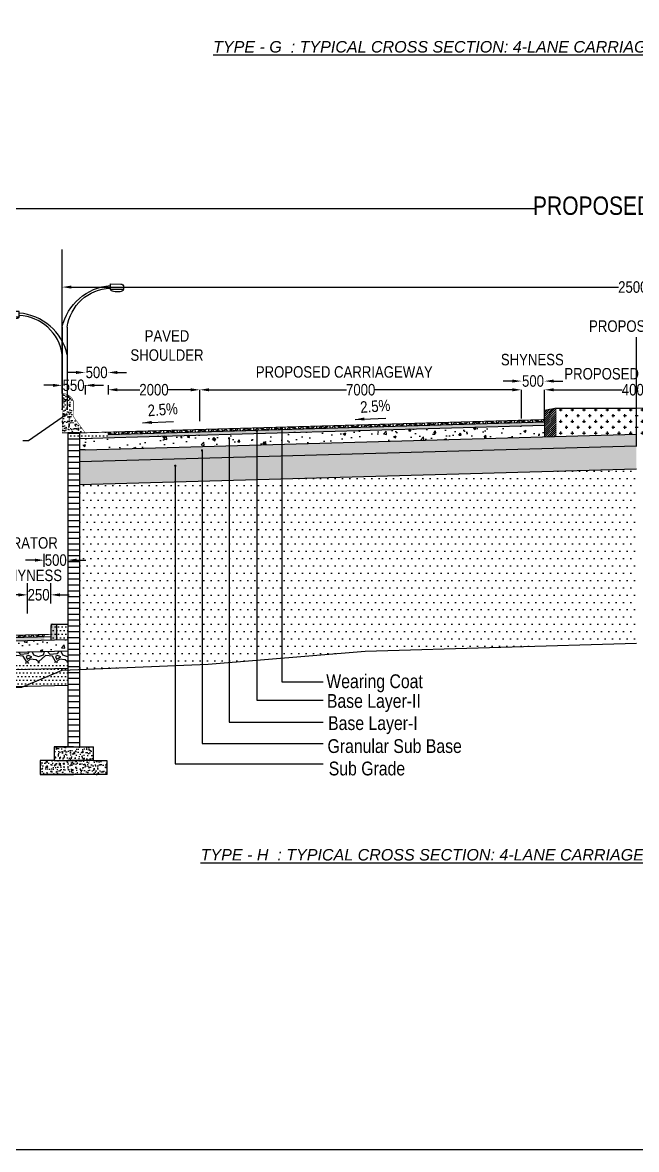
# Model space of a CAD drawing. Header units: millimetres. Extents: x 207528 to 778454, y -364692 to 101323.
# Drawn here: x 395534 to 408892, y -51367 to -26840 of the extents above; entities that cross this region are included whole.
import ezdxf

# ---------------------------------------------------------------- set-up
doc = ezdxf.new("R2010")
doc.units = ezdxf.units.MM
doc.linetypes.add('CENTER2', pattern=[28.575, 19.05, -3.175, 3.175, -3.175])
doc.linetypes.add('DASHED2', pattern=[0.375, 0.25, -0.125])
for name, color, linetype in [('Dim', 253, 'Continuous'), ('Dimension', 253, 'Continuous'), ('hatch', 253, 'Continuous'), ('NGL', 7, 'DASHED2')]:
    doc.layers.add(name, color=color, linetype=linetype)
doc.styles.add('DIM', font='ARIALN.TTF', dxfattribs={"height": 250})
doc.styles.get("Standard").update_dxf_attribs({"font": 'arial.ttf'})
doc.styles.add('STRIP PLAN STYLE', font='ARIALN.TTF')
doc.dimstyles.new('DIM', dxfattribs={"dimtxt": 250, "dimasz": 200, "dimexe": 0.18, "dimexo": 0.0625, "dimgap": 0.09, "dimtad": 0, "dimtih": 1, "dimtoh": 1, "dimdec": 0, "dimzin": 0, "dimdsep": 46, "dimtxsty": 'DIM', "dimcen": 0.09, "dimclrd": 256, "dimclrt": 7, "dimadec": 0, "dimazin": 0, "dimtfac": 1, "dimtdec": 0, "dimtofl": 0, "dimtmove": 0, "dimatfit": 3, "dimfxl": 1, "dimtolj": 1, "dimtzin": 0, "dimarcsym": 0})
doc.dimstyles.new('new', dxfattribs={"dimtxt": 150, "dimasz": 150, "dimexe": 100, "dimexo": 0.1, "dimgap": 0.09, "dimtad": 0, "dimtih": 1, "dimtoh": 1, "dimdec": 0, "dimzin": 0, "dimdsep": 46, "dimtxsty": 'DIM', "dimcen": 0.09, "dimclrd": 256, "dimclrt": 252, "dimadec": 0, "dimazin": 0, "dimtfac": 1, "dimtdec": 0, "dimtofl": 0, "dimtmove": 0, "dimatfit": 3, "dimfxl": 1, "dimtolj": 1, "dimtzin": 0, "dimlwd": -1, "dimarcsym": 0})
pattern_1 = [(0, (333043.27, 42455.75), (127, 127), [63.5, -190.5]), (90, (333075.02, 42424), (-127, 127), [63.5, -190.5])]
pattern_2 = [(0, (333043.27, -21627.63), (39.6875, 79.375), [0, -79.375])]

# ---------------------------------------------------------------- blocks, each defined once
blk = doc.blocks.new('*D325')
at = {"layer": 'Defpoints', "color": 0, "transparency": 16777216}
for p in [(399391, -34833), (399391, -35519), (406391, -35459)]:
    blk.add_point(p, dxfattribs=at)
at = {"layer": 'Dim', "color": 0, "lineweight": -2, "transparency": 16777216}
for p, q in [((399391, -35519), (399391, -34833)), ((406391, -35459), (406391, -34833))]:
    blk.add_line(p, q, dxfattribs=at)
at = {"layer": 'Dim', "lineweight": -2, "transparency": 16777216}
for p, q in [((399591, -34833), (402586, -34833)), ((406191, -34833), (403196, -34833))]:
    blk.add_line(p, q, dxfattribs=at)
at = {"layer": 'Dim', "transparency": 16777216}
for points in [[(399591, -34800), (399591, -34867), (399391, -34833)], [(406191, -34800), (406191, -34867), (406391, -34833)]]:
    blk.add_solid(points, dxfattribs=at)
at = {"layer": 'Dim', "color": 7, "transparency": 16777216, "insert": (402891, -34833), "char_height": 250, "attachment_point": 5, "style": 'DIM'}
blk.add_mtext('\\A1;7000', dxfattribs=at)
blk = doc.blocks.new('*D326')
at = {"layer": 'Defpoints', "color": 0, "transparency": 16777216}
for p in [(397397, -34832), (397397, -34832), (399391, -34833)]:
    blk.add_point(p, dxfattribs=at)
at = {"layer": 'Dim', "color": 0, "lineweight": -2, "transparency": 16777216}
for p, q in [((397397, -34833), (397397, -34833)), ((399391, -34834), (399391, -34834))]:
    blk.add_line(p, q, dxfattribs=at)
at = {"layer": 'Dim', "lineweight": -2, "transparency": 16777216}
for p, q in [((397597, -34833), (398086, -34833)), ((399191, -34833), (398702, -34833))]:
    blk.add_line(p, q, dxfattribs=at)
at = {"layer": 'Dim', "transparency": 16777216}
for points in [[(397597, -34799), (397597, -34866), (397397, -34832)], [(399191, -34800), (399191, -34867), (399391, -34833)]]:
    blk.add_solid(points, dxfattribs=at)
at = {"layer": 'Dim', "color": 7, "transparency": 16777216, "insert": (398394, -34833), "char_height": 250, "attachment_point": 5, "style": 'DIM'}
blk.add_mtext('\\A1;2000', dxfattribs=at)
blk = doc.blocks.new('*D327')
at = {"layer": 'Defpoints', "color": 0, "transparency": 16777216}
for p in [(396395, -34736), (396395, -34833), (396895, -34833)]:
    blk.add_point(p, dxfattribs=at)
at = {"layer": 'Dim', "lineweight": -2, "transparency": 16777216}
for p, q in [((396195, -34736), (395995, -34736)), ((397095, -34736), (397295, -34736))]:
    blk.add_line(p, q, dxfattribs=at)
at = {"layer": 'Dim', "color": 0, "lineweight": -2, "transparency": 16777216}
for p, q in [((396395, -34738), (396395, -34736)), ((396895, -34738), (396895, -34736))]:
    blk.add_line(p, q, dxfattribs=at)
at = {"layer": 'Dim', "transparency": 16777216}
for points in [[(396195, -34703), (396195, -34770), (396395, -34736)], [(397095, -34703), (397095, -34770), (396895, -34736)]]:
    blk.add_solid(points, dxfattribs=at)
at = {"layer": 'Dim', "color": 7, "transparency": 16777216, "insert": (396645, -34736), "char_height": 250, "attachment_point": 5, "style": 'DIM'}
blk.add_mtext('\\A1;550', dxfattribs=at)
blk = doc.blocks.new('*D328')
at = {"layer": 'Defpoints', "color": 0, "transparency": 16777216}
for p in [(406891, -34643), (406391, -34833), (406891, -34833)]:
    blk.add_point(p, dxfattribs=at)
at = {"layer": 'Dim', "lineweight": -2, "transparency": 16777216}
for p, q in [((406191, -34643), (405991, -34643)), ((407091, -34643), (407291, -34643))]:
    blk.add_line(p, q, dxfattribs=at)
at = {"layer": 'Dim', "color": 0, "lineweight": -2, "transparency": 16777216}
for p, q in [((406391, -34644), (406391, -34643)), ((406891, -34644), (406891, -34643))]:
    blk.add_line(p, q, dxfattribs=at)
at = {"layer": 'Dim', "transparency": 16777216}
for points in [[(406191, -34610), (406191, -34677), (406391, -34643)], [(407091, -34610), (407091, -34677), (406891, -34643)]]:
    blk.add_solid(points, dxfattribs=at)
at = {"layer": 'Dim', "color": 7, "transparency": 16777216, "insert": (406641, -34643), "char_height": 250, "attachment_point": 5, "style": 'DIM'}
blk.add_mtext('\\A1;500', dxfattribs=at)
blk = doc.blocks.new('*D333')
at = {"layer": 'Defpoints', "color": 0, "transparency": 16777216}
for p in [(396895, -34456), (396895, -34730), (397397, -34730)]:
    blk.add_point(p, dxfattribs=at)
at = {"layer": 'Dim', "lineweight": -2, "transparency": 16777216}
for p, q in [((396695, -34456), (396495, -34456)), ((397597, -34456), (397797, -34456))]:
    blk.add_line(p, q, dxfattribs=at)
at = {"layer": 'Dim', "color": 0, "lineweight": -2, "transparency": 16777216}
for p, q in [((396895, -34458), (396895, -34456)), ((397397, -34458), (397397, -34456))]:
    blk.add_line(p, q, dxfattribs=at)
at = {"layer": 'Dim', "transparency": 16777216}
for points in [[(396695, -34423), (396695, -34490), (396895, -34456)], [(397597, -34423), (397597, -34490), (397397, -34456)]]:
    blk.add_solid(points, dxfattribs=at)
at = {"layer": 'Dim', "color": 7, "transparency": 16777216, "insert": (397146, -34456), "char_height": 250, "attachment_point": 5, "style": 'DIM'}
blk.add_mtext('\\A1;500', dxfattribs=at)
blk = doc.blocks.new('*D329')
at = {"layer": 'Defpoints', "color": 0, "transparency": 16777216}
for p in [(406891, -34833), (406891, -35269), (410892, -35269)]:
    blk.add_point(p, dxfattribs=at)
at = {"layer": 'Dim', "color": 0, "lineweight": -2, "transparency": 16777216}
for p, q in [((406891, -35269), (406891, -34833)), ((410892, -35269), (410892, -34833))]:
    blk.add_line(p, q, dxfattribs=at)
at = {"layer": 'Dim', "lineweight": -2, "transparency": 16777216}
for p, q in [((407091, -34833), (408582, -34833)), ((410692, -34833), (409202, -34833))]:
    blk.add_line(p, q, dxfattribs=at)
at = {"layer": 'Dim', "transparency": 16777216}
for points in [[(407091, -34800), (407091, -34867), (406891, -34833)], [(410692, -34800), (410692, -34867), (410892, -34833)]]:
    blk.add_solid(points, dxfattribs=at)
at = {"layer": 'Dim', "color": 7, "transparency": 16777216, "insert": (408892, -34833), "char_height": 250, "attachment_point": 5, "style": 'DIM'}
blk.add_mtext('\\A1;4000', dxfattribs=at)
blk = doc.blocks.new('*D323')
at = {"layer": 'Defpoints', "color": 0, "transparency": 16777216}
for p in [(396395, -32214), (421388, -32308), (421388, -32598)]:
    blk.add_point(p, dxfattribs=at)
at = {"layer": 'Dim', "color": 0, "lineweight": -2, "transparency": 16777216}
for p, q in [((396395, -32597), (396395, -32598)), ((421388, -32597), (421388, -32598))]:
    blk.add_line(p, q, dxfattribs=at)
at = {"layer": 'Dim', "lineweight": -2, "transparency": 16777216}
for p, q in [((396595, -32598), (408504, -32598)), ((421188, -32598), (409279, -32598))]:
    blk.add_line(p, q, dxfattribs=at)
at = {"layer": 'Dim', "transparency": 16777216}
for points in [[(396595, -32565), (396595, -32631), (396395, -32598)], [(421188, -32565), (421188, -32631), (421388, -32598)]]:
    blk.add_solid(points, dxfattribs=at)
at = {"layer": 'Dim', "color": 7, "transparency": 16777216, "insert": (408892, -32598), "char_height": 250, "attachment_point": 5, "style": 'DIM'}
blk.add_mtext('\\A1;25000', dxfattribs=at)
blk = doc.blocks.new('*D324')
at = {"layer": 'Defpoints', "color": 0, "transparency": 16777216}
for p in [(378892, -30254), (438892, -30202), (438892, -30886)]:
    blk.add_point(p, dxfattribs=at)
at = {"layer": 'Dim', "color": 0, "lineweight": -2, "transparency": 16777216}
for p, q in [((378892, -30254), (378892, -30886)), ((438892, -30202), (438892, -30886))]:
    blk.add_line(p, q, dxfattribs=at)
at = {"layer": 'Dim', "lineweight": -2, "transparency": 16777216}
for p, q in [((379092, -30886), (406670, -30886)), ((438692, -30886), (414016, -30886))]:
    blk.add_line(p, q, dxfattribs=at)
at = {"layer": 'Dim', "transparency": 16777216}
for points in [[(379092, -30852), (379092, -30919), (378892, -30886)], [(438692, -30852), (438692, -30919), (438892, -30886)]]:
    blk.add_solid(points, dxfattribs=at)
at = {"layer": 'Dim', "color": 7, "transparency": 16777216, "insert": (410343, -30886), "char_height": 400, "attachment_point": 5, "style": 'STRIP PLAN STYLE'}
blk.add_mtext('\\A1;PROPOSED RIGHT OF WAY (60m)', dxfattribs=at)
blk = doc.blocks.new('DDD')
for p, q in [((1867070, -106568), (1867071, -106627)), ((1867071, -106627), (1867359, -106625)), ((1867358, -106507), (1867129, -106509)), ((1867359, -106625), (1867358, -106507)), ((1868297, -107444), (1868295, -109214)), ((1868407, -107450), (1868407, -109214))]:
    blk.add_line(p, q)
for centre, major_axis, start_param, end_param in [((1867129, -106568), (41.7, 41.7), 0.793568, 2.364365), ((1867273, -107703), (-822, 822), 4.14637, 5.423964), ((1867323, -107580), (-343, 922), 4.488864, 5.890241)]:
    blk.add_ellipse(centre, major_axis=major_axis, ratio=1, start_param=start_param, end_param=end_param)
at = {"extrusion": (0, 0, -1)}
blk.add_ellipse((1867215, -106626), major_axis=(144, 1), ratio=0.331897, start_param=0, end_param=3.141593, dxfattribs=at)
blk = doc.blocks.new('DUAL LIGHT')
for p, q in [((1621822, -144545), (1621823, -144427)), ((1621823, -144427), (1622052, -144429)), ((1622110, -144547), (1621822, -144545)), ((1622110, -144488), (1622110, -144547)), ((1620774, -145370), (1620774, -146570)), ((1620884, -145364), (1620885, -146570))]:
    blk.add_line(p, q)
at = {"extrusion": (0, 0, -1)}
for centre, major_axis, start_param, end_param in [((1621908, -145623), (822, 822), 4.14637, 5.423964), ((1622052, -144487), (-41.7, 41.7), 0.793568, 2.364365), ((1621858, -145500), (343, 922), 4.488864, 5.890241)]:
    blk.add_ellipse(centre, major_axis=major_axis, ratio=1, start_param=start_param, end_param=end_param, dxfattribs=at)
blk.add_ellipse((1621966, -144546), major_axis=(-144, 1), ratio=0.331897, start_param=0, end_param=3.141593)
blk.add_blockref('DDD', (-247523, -37321))
blk = doc.blocks.new('*D338')
at = {"layer": 'Defpoints', "color": 0, "transparency": 16777216}
for p in [(396512, -38541), (396002, -38889), (396512, -38889)]:
    blk.add_point(p, dxfattribs=at)
at = {"layer": 'Dim', "lineweight": -2, "transparency": 16777216}
for p, q in [((395802, -38541), (395602, -38541)), ((396712, -38541), (396912, -38541))]:
    blk.add_line(p, q, dxfattribs=at)
at = {"layer": 'Dim', "color": 0, "lineweight": -2, "transparency": 16777216}
for p, q in [((396002, -38542), (396002, -38541)), ((396512, -38542), (396512, -38541))]:
    blk.add_line(p, q, dxfattribs=at)
at = {"layer": 'Dim', "transparency": 16777216}
for points in [[(395802, -38508), (395802, -38574), (396002, -38541)], [(396712, -38508), (396712, -38574), (396512, -38541)]]:
    blk.add_solid(points, dxfattribs=at)
at = {"layer": 'Dim', "color": 7, "transparency": 16777216, "insert": (396257, -38541), "char_height": 250, "attachment_point": 5, "style": 'DIM'}
blk.add_mtext('\\A1;500', dxfattribs=at)
blk = doc.blocks.new('*D339')
at = {"layer": 'Defpoints', "color": 0, "transparency": 16777216}
for p in [(389158, -39297), (389158, -39700), (395641, -39700)]:
    blk.add_point(p, dxfattribs=at)
at = {"layer": 'Dim', "color": 0, "lineweight": -2, "transparency": 16777216}
for p, q in [((389158, -39700), (389158, -39297)), ((395641, -39700), (395641, -39297))]:
    blk.add_line(p, q, dxfattribs=at)
at = {"layer": 'Dim', "lineweight": -2, "transparency": 16777216}
for p, q in [((389358, -39297), (392009, -39297)), ((395441, -39297), (392619, -39297))]:
    blk.add_line(p, q, dxfattribs=at)
at = {"layer": 'Dim', "transparency": 16777216}
for points in [[(389358, -39264), (389358, -39331), (389158, -39297)], [(395441, -39264), (395441, -39331), (395641, -39297)]]:
    blk.add_solid(points, dxfattribs=at)
at = {"layer": 'Dim', "color": 7, "transparency": 16777216, "insert": (392314, -39297), "char_height": 250, "attachment_point": 5, "style": 'DIM'}
blk.add_mtext('\\A1;7000', dxfattribs=at)
blk = doc.blocks.new('*D336')
at = {"layer": 'Defpoints', "color": 0, "transparency": 16777216}
for p in [(396149, -39296), (395639, -39613), (396149, -39613)]:
    blk.add_point(p, dxfattribs=at)
at = {"layer": 'Dim', "lineweight": -2, "transparency": 16777216}
for p, q in [((395439, -39296), (395239, -39296)), ((396349, -39296), (396549, -39296))]:
    blk.add_line(p, q, dxfattribs=at)
at = {"layer": 'Dim', "color": 0, "lineweight": -2, "transparency": 16777216}
for p, q in [((395639, -39297), (395639, -39296)), ((396149, -39297), (396149, -39296))]:
    blk.add_line(p, q, dxfattribs=at)
at = {"layer": 'Dim', "transparency": 16777216}
for points in [[(395439, -39263), (395439, -39329), (395639, -39296)], [(396349, -39263), (396349, -39329), (396149, -39296)]]:
    blk.add_solid(points, dxfattribs=at)
at = {"layer": 'Dim', "color": 7, "transparency": 16777216, "insert": (395884, -39296), "char_height": 250, "attachment_point": 5, "style": 'DIM'}
blk.add_mtext('\\A1;250', dxfattribs=at)

msp = doc.modelspace()

# ---------------------------------------------------------------- hatches: boundary and pattern name
h = msp.add_hatch()
h.set_pattern_fill('GOST_GLASS', color=41, scale=5)
h.set_pattern_definition([(45, (333043.27, -103130.488), (42.426407, -4e-15), [25, -35]), (45, (333053.876, -103130.488), (42.426407, -4e-15), [10, -50]), (45, (333043.27, -103119.88), (42.426407, -4e-15), [10, -50])])
h.paths.add_polyline_path([(406891.3, -35601.1), (406891.3, -35531.1), (397396.7, -35804.5), (397396.7, -35873.7)])
at = {"ltscale": 0.1}
h = msp.add_hatch(dxfattribs=at)
h.set_pattern_fill('LINE', color=256, scale=40, style=0)
h.set_pattern_definition([(0, (334543.27, 42455.75), (0, 127), [])])
h.paths.add_polyline_path([(396770.3, -35768.5), (396520.3, -35768.5), (396520.3, -41152.3), (396770.3, -41113.4)])
h.paths.add_polyline_path([(396770.3, -41113.4), (396520.3, -41152.3), (396520.3, -42602.9), (396770.3, -42602.9)])
h = msp.add_hatch(color=256)
h.dxf.hatch_style = 1
h.paths.add_polyline_path([(396146.7, -39986.5, -0.4142136), (396196.7, -39936.5), (396270, -39936.5), (396270, -40272.3), (396146.7, -40275.4)])
h = msp.add_hatch()
h.set_pattern_fill('GOST_GLASS', color=41, scale=5)
h.set_pattern_definition([(45, (294910.523, -53854.15), (42.426407, -4e-15), [25, -35]), (45, (294921.13, -53854.15), (42.426407, -4e-15), [10, -50]), (45, (294910.523, -53843.545), (42.426407, -4e-15), [10, -50])])
h.paths.add_polyline_path([(396011, -40208.7), (396011, -40278.8), (390431.9, -40418.2), (390185.5, -40398.6), (389787.4, -40364.3)])
h.paths.add_polyline_path([(388646.7, -40392.8), (389787.4, -40364.3), (390185.5, -40398.6), (390431.9, -40418.2), (388646.7, -40462.9)])
at = {"layer": 'Dim'}
h = msp.add_hatch(dxfattribs=at)
h.set_pattern_fill('AR-CONC', color=256)
h.set_pattern_definition([(50, (332543.14, 42418.25), (182.18467, -15.93909), [19.05, -209.55]), (355, (332543.14, 42418.25), (-35.24342, 191.05685), [15.24, -167.6406]), (100.45144, (332558.33, 42416.92), (146.94125, 175.11775), [16.19, -178.09024]), (46.1842, (332543.14, 42469.05), (271.07904, -42.04233), [28.575, -314.325]), (96.63556, (332565.73, 42465.55), (237.4041, 247.4261), [24.285, -267.1356]), (351.18415, (332543.14, 42469.05), (237.4041, 247.4261), [22.86, -251.4597]), (21, (332568.54, 42456.35), (151.6144, -102.2652), [19.05, -209.55]), (326, (332568.54, 42456.35), (61.80203, 184.18797), [15.24, -167.64]), (71.45144, (332581.18, 42447.83), (213.41642, 81.92277), [16.19, -178.08994]), (37.5, (332543.144, 42418.25), (3.088603, 84.55504), [0, -165.608, 0, -170.18, 0, -168.275]), (7.5, (332543.14, 42418.25), (66.81966, 100.180575), [0, -97.028, 0, -161.798, 0, -64.135]), (327.5, (332486.5, 42418.25), (135.590595, -5.728744), [0, -63.5, 0, -198.12, 0, -262.89]), (317.5, (332461.1, 42418.25), (148.12918, 25.42649), [0, -82.55, 0, -131.572, 0, -186.69])])
h.paths.add_polyline_path([(396638.2, -35070.1), (396631.6, -35056.4), (396612, -35024.3), (396595, -35002.9), (396570.5, -34978.7), (396530.7, -34950.1), (396497.8, -34933.9), (396465, -34923), (396426.7, -34915.9), (396395.3, -34914.4), (396395.3, -34972.4), (396395.3, -35768.5), (396896.6, -35756), (396637.8, -35412)])
h = msp.add_hatch(dxfattribs=at)
h.set_pattern_fill('ANSI31', color=256, scale=10)
h.set_pattern_definition([(45, (333043.27, 42455.753), (-22.45064, 22.45064), [])])
h.paths.add_polyline_path([(407141.3, -35481), (407141.2, -35231.1), (406891.3, -35280.7), (406891.3, -35481), (406891.3, -35851.2), (407141.3, -35845)])
h = msp.add_hatch(dxfattribs=at)
h.set_pattern_fill('AR-CONC', color=256, scale=3)
h.set_pattern_definition([(50, (333043.27, -21627.63), (546.554, -47.8173), [57.15, -628.65]), (355, (333043.27, -21627.6), (-105.7303, 573.1705), [45.72, -502.9218]), (100.45144, (333088.8, -21631.6), (440.8237, 525.3533), [48.57, -534.2707]), (46.1842, (333043.3, -21475.2), (813.237, -126.127), [85.725, -942.975]), (96.6356, (333111, -21485.7), (712.212, 742.278), [72.855, -801.407]), (351.1842, (333043.3, -21475.2), (712.212, 742.278), [68.58, -754.379]), (21, (333119.47, -21513.33), (454.8432, -306.7956), [57.15, -628.65]), (326, (333119.47, -21513.3), (185.406, 552.564), [45.72, -502.92]), (71.45144, (333157.37, -21538.9), (640.2493, 245.7683), [48.57, -534.27]), (37.5, (333043.27, -21627.63), (9.2658, 253.6651), [0, -496.824, 0, -510.54, 0, -504.825]), (7.5, (333043.27, -21627.63), (200.459, 300.5417), [0, -291.084, 0, -485.394, 0, -192.405]), (327.5, (332873.34, -21627.63), (406.7718, -17.18623), [0, -190.5, 0, -594.36, 0, -788.67]), (317.5, (332797.14, -21627.63), (444.3875, 76.2795), [0, -247.65, 0, -394.716, 0, -560.07])])
h.paths.add_polyline_path([(406891.3, -35601.1), (396770.3, -35891.7), (396770.3, -36027.6), (396770.3, -36138.6), (406891.3, -35851.2)])
h = msp.add_hatch(dxfattribs=at)
h.set_pattern_fill('AR-CONC', color=256, scale=3)
h.set_pattern_definition([(50, (294910.52, -53854.15), (546.554, -47.8173), [57.15, -628.65]), (355, (294910.5, -53854.15), (-105.7303, 573.1705), [45.72, -502.9218]), (100.45144, (294956.07, -53858.14), (440.8237, 525.3533), [48.57, -534.2707]), (46.1842, (294910.5, -53701.75), (813.237, -126.127), [85.725, -942.975]), (96.6356, (294978.3, -53712.3), (712.2124, 742.2784), [72.855, -801.407]), (351.18415, (294910.5, -53701.75), (712.2124, 742.2784), [68.58, -754.379]), (21, (294986.72, -53739.85), (454.8432, -306.7956), [57.15, -628.65]), (326, (294986.7, -53739.85), (185.406, 552.564), [45.72, -502.92]), (71.45144, (295024.6, -53765.4), (640.2493, 245.7683), [48.57, -534.2698]), (37.5, (294910.52, -53854.15), (9.2658, 253.6651), [0, -496.824, 0, -510.54, 0, -504.825]), (7.5, (294910.52, -53854.15), (200.459, 300.5417), [0, -291.084, 0, -485.394, 0, -192.405]), (327.5, (294740.6, -53854.15), (406.7718, -17.18623), [0, -190.5, 0, -594.36, 0, -788.67]), (317.5, (294664.4, -53854.15), (444.3875, 76.2795), [0, -247.65, 0, -394.716, 0, -560.07])])
h.paths.add_polyline_path([(389011, -40453.8), (390431.9, -40418.2), (391329.7, -40489.7), (392512.9, -40545.7), (394051.4, -40553.5), (395354.1, -40492.6), (396520.3, -40474.4), (396520.3, -40525.8), (389011, -40703.8)])
h.paths.add_polyline_path([(390431.9, -40418.2), (396011, -40278.8), (396520.3, -40266), (396520.3, -40474.4), (395354.1, -40492.6), (394051.4, -40553.5), (392512.9, -40545.7), (391329.7, -40489.7)])
at = {"layer": 'hatch'}
h = msp.add_hatch(dxfattribs=at)
h.set_pattern_fill('CROSS', color=61, scale=20)
h.set_pattern_definition(pattern_1)
h.paths.add_polyline_path([(408891.6, -35231), (407141.2, -35231.1), (407141.2, -35481.1), (407141.3, -35845), (408891.6, -35801.2)])
h = msp.add_hatch(dxfattribs=at)
h.set_pattern_fill('CROSS', color=61, scale=20)
h.set_pattern_definition(pattern_1)
h.paths.add_polyline_path([(408891.6, -35231), (410642.1, -35231.1), (410642.1, -35481.1), (410641.9, -35845), (408891.6, -35801.2)])
h = msp.add_hatch(dxfattribs=at)
h.set_pattern_fill('NET3', color=256, scale=30, angle=45)
h.set_pattern_definition([(45, (333043.27, -103130.49), (-67.35192, 67.35192), []), (105, (333043.27, -103130.49), (-92.004435, -24.65251), []), (165, (333043.27, -103130.49), (-24.65251, -92.004435), [])])
h.paths.add_polyline_path([(406891.3, -35531.1), (406891.3, -35481.1), (397396.7, -35754.5), (397396.7, -35804.5)])
h = msp.add_hatch(dxfattribs=at)
h.set_pattern_fill('DOTS', scale=50)
h.set_pattern_definition(pattern_2)
h.paths.add_polyline_path([(397396.7, -35754.5), (396520.5, -35768.5), (396520.3, -35774.6), (396520.3, -35903.3), (397397.3, -35873.7)])
h = msp.add_hatch(dxfattribs=at)
h.set_pattern_fill('GRAVEL', color=11, scale=25)
h.set_pattern_definition([(228.01279, (333500.47, -20992.626), (-5080, -5715), [85.4304, -8457.621]), (184.96974, (333443.32, -21056.126), (7619.999997, 635.000036), [146.601, -14513.5122]), (132.510447, (333297.27, -21068.826), (6350.000003, -6984.999998), [103.3704, -10233.6807]), (267.27369, (333049.62, -21227.576), (635.000001, 12700), [133.501, -13216.6094]), (292.833654, (333043.27, -21360.926), (-3175, 7620), [130.9084, -12959.952]), (357.27369, (333094.07, -21481.576), (-12700, 635.000001), [133.501, -13216.6094]), (37.69424, (333227.42, -21487.926), (-8254.9999996, -6350.0000005), [176.5484, -17478.279]), (72.25533, (333367.12, -21379.976), (4445.000001, 13969.9999996), [166.68, -16501.314]), (121.429566, (333417.92, -21221.226), (-5080.000001, 8255), [133.9532, -13261.3864]), (175.23636, (333348.07, -21106.926), (6985, -635), [152.9283, -7493.484]), (222.397438, (333195.67, -21094.226), (-7620, -6985), [197.7695, -19579.193]), (138.814075, (333678.27, -21233.926), (-4445, 3810), [67.501, -6682.6415]), (171.469234, (333627.47, -21189.476), (8255, -1269.999999), [128.4205, -12713.6597]), (225, (333500.47, -21170.43), (-9e-14, -635), [89.8023, -808.2233]), (203.19859, (333456.02, -21094.23), (3175, 1270), [48.3603, -4787.6556]), (291.80141, (333411.57, -21113.28), (-635, 1905), [68.3914, -3351.188]), (30.96376, (333436.97, -21176.78), (1905, 1270), [111.08, -3591.5745]), (161.56505, (333532.22, -21119.63), (1270, -635), [80.322, -1927.7245]), (16.38954, (333043.27, -21113.276), (6350, 1905), [112.522, -11139.7067]), (70.346176, (333151.22, -21081.526), (-2540, -6985), [94.3997, -9345.554]), (293.19859, (333532.22, -20992.63), (-1270, 3175), [96.72, -4739.296]), (343.61046, (333570.32, -21081.526), (-6350, 1905), [112.522, -11139.7067]), (339.44395, (333043.27, -21506.98), (-3175, 1270), [108.509, -5316.9336]), (294.77514, (333144.87, -21545.076), (-3175.000004, 6984.999998), [90.918, -9000.8983]), (66.80141, (333538.57, -21627.63), (1270, 3175), [96.72, -4739.296]), (17.354025, (333576.67, -21538.726), (-8255, -2540), [106.4457, -10538.094]), (69.44395, (333227.42, -21627.63), (-1270, -3175), [54.2544, -5371.188]), (101.30993, (333500.47, -21627.63), (-635, 2540), [32.3787, -3205.4987]), (165.96376, (333494.12, -21595.88), (1905, -635), [130.9084, -2487.2636]), (186.009006, (333367.12, -21564.126), (6350, 635), [121.3167, -12010.341]), (303.69007, (333436.97, -21233.93), (-635, 1270), [91.581, -2197.944]), (353.157227, (333487.77, -21310.126), (10795, -1269.9999994), [159.889, -15829.0023]), (60.9454, (333646.52, -21329.176), (-2540, -4445), [65.377, -6472.348]), (90, (333678.3, -21272), (-635, 635), [38.1, -596.9]), (120.25644, (333354.42, -21545.076), (2540, -4445), [88.2167, -8733.485]), (48.01279, (333309.97, -21468.876), (5080, 5715), [170.8607, -8372.1905]), (0, (333424.3, -21341.9), (635, 635), [165.1, -469.9]), (325.304846, (333589.37, -21341.876), (6350.000002, -4444.999997), [100.4024, -9939.829]), (254.0546, (333671.92, -21399.03), (-635, -2540), [92.4573, -4530.4125]), (207.645975, (333646.52, -21487.926), (-12065, -6349.999999), [150.5363, -14903.116]), (175.42608, (333513.17, -21557.776), (-8255, 635), [159.2574, -15766.4616])])
h.paths.add_polyline_path([(408891, -36051.3), (408891, -35801.2), (396770.3, -36138.6), (396770.3, -36222.7), (396770.3, -36391.8)])
h = msp.add_hatch(dxfattribs=at)
h.set_pattern_fill('DOTS', color=25, scale=50)
h.set_pattern_definition(pattern_2)
h.paths.add_polyline_path([(408891, -36051.3), (396770.3, -36391.8), (396770.3, -36892), (408891, -36551.5)])
h = msp.add_hatch(dxfattribs=at)
h.set_pattern_fill('DOTS', scale=100)
h.set_pattern_definition([(0, (333043.27, 42455.75), (79.375, 158.75), [0, -158.75])])
h.paths.add_polyline_path([(408891, -36551.5), (396770.3, -36892), (396770.3, -40922.4), (397503.6, -40891.3), (399572.6, -40803.7), (402989.8, -40520.7), (408891, -40346.3)])
h = msp.add_hatch(dxfattribs=at)
h.set_pattern_fill('DOTS', color=25, scale=50)
h.set_pattern_definition([(0, (-921424.22, 54382.31), (39.6875, 79.375), [0, -79.375])])
h.paths.add_polyline_path([(396134.3, -40275.6), (396519.6, -40265.9), (396519.6, -39939.9), (396134.3, -39939.9)])
h = msp.add_hatch(dxfattribs=at)
h.set_pattern_fill('NET3', color=256, scale=30, angle=45)
h.set_pattern_definition([(45, (294910.52, -53854.15), (-67.35192, 67.35192), []), (105, (294910.52, -53854.15), (-92.004435, -24.65251), []), (165, (294910.52, -53854.15), (-24.65251, -92.004435), [])])
h.paths.add_polyline_path([(388646.7, -40342.8), (389337.3, -40325.6), (389787.4, -40364.3), (388646.7, -40392.8)])
h.paths.add_polyline_path([(396011, -40158.7), (396011, -40208.7), (389787.4, -40364.3), (389337.3, -40325.6)])
h = msp.add_hatch(dxfattribs=at)
h.set_pattern_fill('GRAVEL', color=11, scale=25)
h.set_pattern_definition([(228.01279, (295367.723, -53219.15), (-5080, -5715), [85.4304, -8457.621]), (184.96974, (295310.573, -53282.65), (7619.999997, 635.000036), [146.6012, -14513.5122]), (132.510447, (295164.523, -53295.35), (6350.000003, -6984.999998), [103.3704, -10233.6807]), (267.27369, (294916.873, -53454.1), (635.000001, 12700), [133.501, -13216.6094]), (292.833654, (294910.523, -53587.45), (-3175, 7620), [130.9084, -12959.952]), (357.27369, (294961.323, -53708.1), (-12700, 635.000001), [133.501, -13216.6094]), (37.69424, (295094.673, -53714.451), (-8254.9999996, -6350.0000005), [176.5484, -17478.2788]), (72.255328, (295234.373, -53606.501), (4445.000001, 13969.9999996), [166.68, -16501.314]), (121.429566, (295285.173, -53447.75), (-5080.000001, 8255), [133.9532, -13261.3864]), (175.23636, (295215.32, -53333.45), (6985, -635), [152.9283, -7493.4842]), (222.397438, (295062.923, -53320.751), (-7619.9999998, -6985.0000003), [197.7695, -19579.193]), (138.814075, (295545.52, -53460.45), (-4445, 3810), [67.501, -6682.6415]), (171.469234, (295494.723, -53416), (8255, -1269.999999), [128.4205, -12713.6597]), (225, (295367.72, -53396.95), (-9e-14, -635), [89.8023, -808.2233]), (203.19859, (295323.27, -53320.75), (3175, 1270), [48.3603, -4787.6556]), (291.80141, (295278.82, -53339.8), (-635, 1905), [68.3914, -3351.1882]), (30.96376, (295304.22, -53403.3), (1905, 1270), [111.08, -3591.5745]), (161.56505, (295399.47, -53346.15), (1270, -635), [80.3218, -1927.7245]), (16.38954, (294910.523, -53339.8), (6350, 1905), [112.522, -11139.7067]), (70.346176, (295018.473, -53308.05), (-2540, -6985), [94.3997, -9345.554]), (293.19859, (295399.47, -53219.15), (-1270, 3175), [96.72, -4739.296]), (343.61046, (295437.573, -53308.05), (-6350, 1905), [112.522, -11139.7067]), (339.443955, (294910.52, -53733.5), (-3175, 1270), [108.5088, -5316.9336]), (294.77514, (295012.123, -53771.6), (-3175.000004, 6984.999998), [90.918, -9000.8983]), (66.80141, (295405.82, -53854.15), (1270, 3175), [96.72, -4739.296]), (17.354025, (295443.923, -53765.25), (-8255, -2540), [106.4457, -10538.094]), (69.443955, (295094.67, -53854.15), (-1270, -3175), [54.2544, -5371.188]), (101.30993, (295367.72, -53854.15), (-635, 2540), [32.3787, -3205.4987]), (165.96376, (295361.37, -53822.4), (1905, -635), [130.9084, -2487.2636]), (186.009006, (295234.373, -53790.65), (6350, 635), [121.3167, -12010.3412]), (303.69007, (295304.22, -53460.45), (-635, 1270), [91.581, -2197.944]), (353.157227, (295355.023, -53536.651), (10795, -1269.9999994), [159.8892, -15829.0023]), (60.945396, (295513.77, -53555.7), (-2540, -4445), [65.377, -6472.348]), (90, (295545.5, -53498.55), (-635, 635), [38.1, -596.9]), (120.256437, (295221.673, -53771.6), (2540, -4445), [88.2167, -8733.4852]), (48.01279, (295177.223, -53695.4), (5080, 5715), [170.8607, -8372.1905]), (0, (295291.5, -53568.4), (635, 635), [165.1, -469.9]), (325.304846, (295456.623, -53568.4), (6350.000002, -4444.999997), [100.4024, -9939.8292]), (254.0546, (295539.17, -53625.55), (-635, -2540), [92.4573, -4530.4125]), (207.645975, (295513.773, -53714.45), (-12065.0000004, -6349.999999), [150.5363, -14903.116]), (175.42608, (295380.423, -53784.301), (-8255, 635), [159.2574, -15766.4616])])
h.paths.add_polyline_path([(388646.7, -40712.9), (396130.9, -40525.8), (396520.3, -40516.1), (396520.3, -40769.7), (388646.7, -40966.7)])
h = msp.add_hatch(dxfattribs=at)
h.set_pattern_fill('DOTS', color=25, scale=50)
h.set_pattern_definition([(0, (294910.52, -53854.15), (39.6875, 79.375), [0, -79.375])])
h.paths.add_polyline_path([(388646.7, -40966.7), (396380.9, -40769.7), (396520.3, -40769.7), (396520.3, -41266.3), (388646.7, -41463.2)])
h = msp.add_hatch(dxfattribs=at)
h.set_pattern_fill('AR-CONC', color=256, angle=90)
h.set_pattern_definition([(140, (334918.27, 42455.75), (15.93909, 182.18467), [19.05, -209.55]), (85, (334918.27, 42455.75), (-191.05685, -35.24342), [15.24, -167.6406]), (190.45144, (334919.6, 42470.93), (-175.11775, 146.94125), [16.19, -178.09024]), (136.1842, (334867.47, 42455.75), (42.04233, 271.07904), [28.575, -314.325]), (186.63556, (334870.97, 42478.34), (-247.4261, 237.40413), [24.285, -267.1356]), (81.18415, (334867.47, 42455.75), (-247.4261, 237.4041), [22.86, -251.4597]), (111, (334880.17, 42481.15), (102.2652, 151.6144), [19.05, -209.55]), (56, (334880.17, 42481.15), (-184.18797, 61.80203), [15.24, -167.64]), (161.45145, (334888.7, 42493.79), (-81.92277, 213.41642), [16.19, -178.08994]), (127.5, (334918.27, 42455.75), (-84.55504, 3.088603), [0, -165.608, 0, -170.18, 0, -168.275]), (97.5, (334918.27, 42455.75), (-100.180575, 66.81966), [0, -97.028, 0, -161.798, 0, -64.135]), (57.5, (334918.27, 42399.11), (5.728744, 135.590595), [0, -63.5, 0, -198.12, 0, -262.89]), (47.5, (334918.27, 42373.71), (-25.42649, 148.12918), [0, -82.55, 0, -131.572, 0, -186.69])])
h.paths.add_polyline_path([(397070.3, -42602.9), (396220.3, -42602.9), (396220.3, -42902.9), (396645.3, -42902.9), (396770.3, -42902.9), (397070.3, -42902.9)])
h.paths.add_polyline_path([(397370.3, -42902.9), (397070.3, -42902.9), (396770.3, -42902.9), (396645.3, -42902.9), (396220.3, -42902.9), (395920.3, -42902.9), (395920.3, -43202.9), (397370.3, -43202.9)])

# ---------------------------------------------------------------- linework, layer by layer
for p, q in [((396520.3, -35768.5), (396520.3, -42602.9)), ((396770.3, -35768.5), (396770.3, -42602.9)), ((396770.3, -36892), (408891, -36551.5)), ((396519.6, -39939.9), (396146.7, -39939.9)), ((396146.7, -39986.5), (396146.7, -40275.4))]:
    msp.add_line(p, q)
at = {"color": 1, "linetype": 'CENTER2', "ltscale": 0.5}
msp.add_lwpolyline([(408891.6, -36063.8), (408891.6, -33690.5)], dxfattribs=at)
msp.add_lwpolyline([(408891.6, -36063.8), (408891.6, -33690.5)], dxfattribs=at)
at = {"const_width": 10}
msp.add_lwpolyline([(396638.2, -35070.1, 0.2994805), (396395.3, -34914.4), (396395.3, -35768.5), (396896.9, -35768.5), (396637.8, -35412), (396638.2, -35070.1), (396631.6, -35056.4), (396612, -35024.3), (396595, -35002.9), (396570.5, -34978.7), (396530.7, -34950.1), (396497.8, -34933.9), (396465, -34923), (396426.7, -34915.9), (396395.3, -34914.4)], format="xyb", dxfattribs=at)
at = {"const_width": 20}
for points in [[(407141.2, -35231.1), (406891.2, -35280.8), (406891.2, -35280.8)], [(406891.2, -35481.1), (406891.2, -35280.8)], [(407141.2, -35231.1), (408891.3, -35231)], [(407141.2, -35481.1), (407141.2, -35231.1)], [(410642.1, -35231.1), (408891.9, -35231)], [(406891.1, -35481.1), (396895.3, -35768.5)], [(406891.3, -35481), (406891.3, -35851.2)], [(407141.3, -35481), (407141.3, -35845)], [(396895.3, -35768.5), (396395.3, -35768.5)], [(388646.7, -40342.8), (396146.7, -40155.3)]]:
    msp.add_lwpolyline(points, dxfattribs=at)
for points in [[(406891.3, -35481), (406891.3, -35231)], [(407141.2, -35231.1), (408891.3, -35231)], [(397396.7, -35804.5), (406891.3, -35531.1)], [(396770.3, -35891.7), (406891.3, -35601.1)], [(396895.3, -36138.6), (408891, -35801.2)], [(396770.3, -36391.8), (408891, -36051.3)], [(396895.3, -36138.6), (396770.3, -36138.6)], [(396270, -39936.5), (396270, -40270.6)], [(388646.7, -40392.8), (396146.7, -40205.3)], [(396520.3, -40235.6), (396520.3, -40206.8)], [(388646.7, -40462.9), (396520.3, -40266)], [(388646.7, -40712.9), (396520.3, -40516.1)], [(388646.7, -41088.3), (396520.3, -40891.5)], [(396520.3, -41266.3), (388646.7, -41463.2)], [(396520.3, -42602.9), (396220.3, -42602.9), (396220.3, -42902.9)], [(396220.3, -42602.9), (397070.3, -42602.9), (397070.3, -42902.9)], [(396220.3, -42902.9), (395920.3, -42902.9), (395920.3, -43202.9)], [(396220.3, -42902.9), (396645.3, -42902.9)], [(397070.3, -42902.9), (396645.3, -42902.9)], [(396645.3, -42902.9), (396770.3, -42902.9)], [(397070.3, -42902.9), (397370.3, -42902.9), (397370.3, -43202.9)], [(397370.3, -43202.9), (395920.3, -43202.9)]]:
    msp.add_lwpolyline(points)
msp.add_arc((396196.7, -39986.5), 50, 90, 180)
at = {"layer": 'Dim'}
for points in [[(384197.2, -8793.9), (374652, -8793.9), (374652, -51367.1), (446661.1, -51367.1), (446661.1, -8793.9), (369722.8, -8793.9)], [(396395.3, -34914.4), (396395.3, -31776.3)], [(396395.3, -34730.7), (396395.3, -34935.3)], [(396895.3, -34730.6), (396895.3, -34935.1)], [(396895.4, -34730.4), (396895.4, -34934.9)], [(397396.7, -34730.2), (397396.7, -34934.7)], [(397396.7, -34730.6), (397396.7, -34935.1)], [(396770.3, -35768.5), (396520.3, -35768.5)], [(397396.7, -35754.5), (397396.7, -35804.5)], [(396002.1, -38683.6), (396002.1, -38401.5)], [(395640.8, -39481.6), (395640.8, -39038.3)], [(396148.9, -39481.6), (396148.9, -39038.3)], [(396645.3, -42602.9), (396520.3, -42602.9)], [(396645.3, -42602.9), (396770.3, -42602.9)], [(396645.3, -42902.9), (396520.3, -42902.9)], [(395920.3, -43202.9), (396645.3, -43202.9)]]:
    msp.add_lwpolyline(points, dxfattribs=at)
at = {"layer": 'Dimension', "linetype": 'Continuous', "ltscale": 10, "flags": 128}
msp.add_lwpolyline([(378891.6, -41594.1), (386640.5, -41357.1), (388430.7, -41076.2), (390680.6, -41121.1), (391672.8, -41241.6), (393038.7, -41328.4), (395521.1, -41307.8), (396396.1, -40938.2), (399572.6, -40803.7), (402989.8, -40520.7), (408891, -40346.3)], dxfattribs=at)

# ---------------------------------------------------------------- block references
at = {"xscale": -1}
msp.add_blockref('DUAL LIGHT', (2017280.5, 111298.3), dxfattribs=at)

# ---------------------------------------------------------------- texts
at = {"layer": 'Dim', "color": 7, "char_height": 250, "attachment_point": 5, "style": 'DIM'}
for s, insert in [('PROPOSED C', (408814.8, -33448.7)), ('PAVED \\PSHOULDER', (398676.8, -33870.6)), ('SHYNESS', (406626.2, -34178)), ('PROPOSED CARRIAGEWAY', (402534.4, -34446.1)), ('PROPOSED MEDIAN', (408730.8, -34485.9))]:
    msp.add_mtext_dynamic_manual_height_columns(s, width=5325.312, gutter_width=1250, heights=[0], dxfattribs=dict(at, insert=insert))
at = {"layer": 'Dim', "color": 7, "char_height": 250, "attachment_point": 5, "rotation": 4.21364, "style": 'DIM'}
for insert in [(403208.1, -35191.2), (398584.4, -35264.1)]:
    msp.add_mtext_dynamic_manual_height_columns('2.5%', width=5325.312, gutter_width=1250, heights=[0], dxfattribs=dict(at, insert=insert))
at = {"layer": 'Dim', "char_height": 250, "attachment_point": 5, "style": 'DIM'}
for s, insert in [('SEPERATOR', (395417.9, -38167.8)), ('SHYNESS', (395709.9, -38873.8))]:
    msp.add_mtext_dynamic_manual_height_columns(s, width=5325.312, gutter_width=1250, heights=[0], dxfattribs=dict(at, insert=insert))
at = {"layer": 'Dimension', "color": 7, "char_height": 300, "attachment_point": 4, "style": 'DIM'}
for s, insert in [('\\A1;Wearing Coat  ', (402143.1, -41221.6)), ('\\A1;Base Layer-II', (402155.9, -41650.3)), ('\\A1;Base Layer-I', (402182.6, -42133.2)), ('\\A1;Granular Sub Base ', (402169.3, -42590)), ('\\A1;Sub Grade', (402196.5, -43077.9))]:
    msp.add_mtext(s, dxfattribs=dict(at, insert=insert))
at = {"layer": 'NGL', "color": 7, "char_height": 250, "width": 47718.433, "attachment_point": 5}
for s, insert in [('{\\fArial|b0|i1|c0|p34;\\LTYPE - G  : TYPICAL CROSS SECTION: 4-LANE CARRIAGEWAY - VEHICULAR UNDERPASS WITHOUT SERVICE ROAD}', (409431.4, -27369.6)), ('{\\fArial|b0|i1|c0|p34;\\LTYPE - H  : TYPICAL CROSS SECTION: 4-LANE CARRIAGEWAY - VEHICULAR UNDERPASS WITH SERVICE ROAD}', (408781.8, -44954.7))]:
    msp.add_mtext(s, dxfattribs=dict(at, insert=insert))

# ---------------------------------------------------------------- dimensions: what is measured, and where the dimension line sits
at = {"layer": 'Dim'}
dim = msp.add_linear_dim(base=(438891.6, -30885.8), p1=(378891.6, -30254.4), p2=(438891.6, -30201.9), text='PROPOSED RIGHT OF WAY (60m)', dimstyle='DIM', override={"dimtxt": 400, "dimtxsty": 'STRIP PLAN STYLE'}, dxfattribs=at)
dim.commit()
dim.dimension.update_dxf_attribs({"geometry": '*D324', "text_midpoint": (410342.8, -30885.8), "dimtype": 160})
dim = msp.add_linear_dim(base=(421388, -32598.1), p1=(396395.3, -32213.8), p2=(421388, -32307.5), text='25000', dimstyle='DIM', override={"dimfxl": 1.25, "dimfxlon": 1}, dxfattribs=at)
dim.commit()
dim.dimension.update_dxf_attribs({"geometry": '*D323', "text_midpoint": (408891.6, -32598.1)})
dim = msp.add_aligned_dim(p1=(397396.7, -34730.2), p2=(396895.4, -34730.2), distance=-273.9, text='500', dimstyle='DIM', override={"dimfxl": 1.25, "dimfxlon": 1}, dxfattribs=at)
dim.commit()
dim.dimension.update_dxf_attribs({"geometry": '*D333', "text_midpoint": (397146.1, -34456.3)})
for base, p1, p2, angle, text, picture, middle in [((396395.3, -34736.5), (396895.3, -34833), (396395.3, -34833), 180, '550', '*D327', (396645.3, -34736.5)), ((396512.4, -38540.9), (396002.1, -38888.7), (396512.4, -38888.7), 0, '500', '*D338', (396257.3, -38540.9)), ((396148.9, -39296.1), (395638.6, -39613.3), (396148.9, -39613.3), 0, '250', '*D336', (395883.5, -39296.1))]:
    dim = msp.add_linear_dim(base=base, p1=p1, p2=p2, angle=angle, text=text, dimstyle='DIM', override={"dimfxl": 1.25, "dimfxlon": 1}, dxfattribs=at)
    dim.commit()
    dim.dimension.update_dxf_attribs({"geometry": picture, "text_midpoint": middle, "dimtype": 161})
dim = msp.add_aligned_dim(p1=(406391.2, -34833.3), p2=(406891.2, -34833.3), distance=190.1, dimstyle='DIM', override={"dimfxl": 1.25, "dimfxlon": 1}, dxfattribs=at)
dim.commit()
dim.dimension.update_dxf_attribs({"geometry": '*D328', "text_midpoint": (406641.2, -34643.2)})
dim = msp.add_aligned_dim(p1=(399391.2, -34833.5), p2=(397396.7, -34832.5), distance=0, text='2000', dimstyle='DIM', dxfattribs=at)
dim.commit()
dim.dimension.update_dxf_attribs({"geometry": '*D326', "text_midpoint": (398394, -34833)})
dim = msp.add_linear_dim(base=(399391.2, -34833.5), p1=(406391.2, -35458.7), p2=(399391.2, -35519.2), dimstyle='DIM', dxfattribs=at)
dim.commit()
dim.dimension.update_dxf_attribs({"geometry": '*D325', "text_midpoint": (402891.2, -34833.5)})
for base, p1, p2, angle, text, picture, middle in [((406891.2, -34833.2), (410892.1, -35268.6), (406891.2, -35268.6), 180.00006, '4000', '*D329', (408891.6, -34833.2)), ((389157.8, -39297.5), (395640.8, -39699.6), (389157.8, -39699.6), 180, '7000', '*D339', (392314.5, -39297.5))]:
    dim = msp.add_linear_dim(base=base, p1=p1, p2=p2, angle=angle, text=text, dimstyle='DIM', dxfattribs=at)
    dim.commit()
    dim.dimension.update_dxf_attribs({"geometry": picture, "text_midpoint": middle, "dimtype": 161})

# ---------------------------------------------------------------- leaders
for points in [[(398147.2, -35550.3), (398816.7, -35524.1)], [(402770.9, -35477.4), (403440.5, -35451.2)]]:
    msp.add_leader(points, dimstyle='DIM', dxfattribs=at)
at = {"layer": 'Dimension'}
for points in [[(396493.3, -35371.5), (395667.1, -35945.2), (395538.3, -35945.2)], [(400631.3, -35723.6), (400631.3, -41585.9), (402074, -41585.9)], [(401179.3, -35676.2), (401179.3, -41188.6), (402074, -41188.6)], [(400028.1, -35888.5), (400028.1, -42066.9), (402074, -42066.9)], [(399439.1, -36152.2), (399439.1, -42529.7), (402074, -42529.7)], [(398857, -36487.5), (398857, -42971.7), (402074, -42971.7)]]:
    msp.add_leader(points, dimstyle='new', override={"dimasz": 50, "dimclrd": 256, "dimldrblk": 'Dot'}, dxfattribs=at)

doc.saveas('drawing.dxf')
